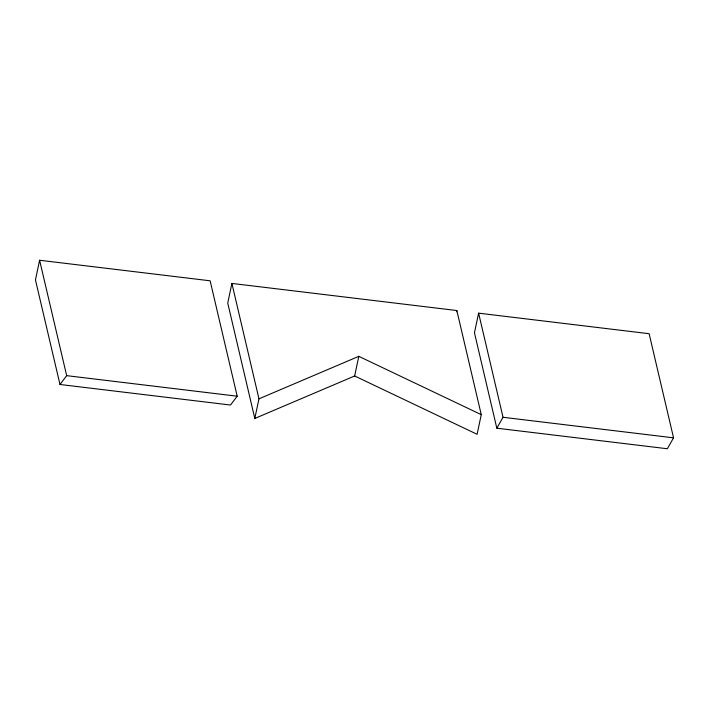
<?xml version="1.0" encoding="UTF-8"?>
<svg xmlns="http://www.w3.org/2000/svg" width="709" height="709" viewBox="0 0 709 709"><rect width="100%" height="100%" fill="white"/><g stroke="black" fill="none" stroke-linecap="round" stroke-linejoin="round"><path stroke-width="1.06" d="M39.607 260.247L35.45 279.887L59.981 384.482L230.505 405.034L237.196 396.207L210.13 280.799L39.607 260.247L66.673 375.655L59.981 384.482M231.896 283.423L227.74 303.062L254.806 418.461L354.651 375.974L477.104 434.298L481.26 414.659L456.835 310.533L231.896 283.423L258.962 398.83L254.806 418.461M354.651 375.974L358.807 356.335L481.26 414.659M456.578 311.756L456.835 310.533M478.61 313.156L474.454 332.787L496.832 428.201L667.346 448.753L673.55 437.834L649.125 333.709L478.61 313.156L503.027 417.282L496.832 428.201M258.962 398.83L358.807 356.335M503.027 417.282L673.55 437.834M66.673 375.655L237.196 396.207"/></g></svg>
